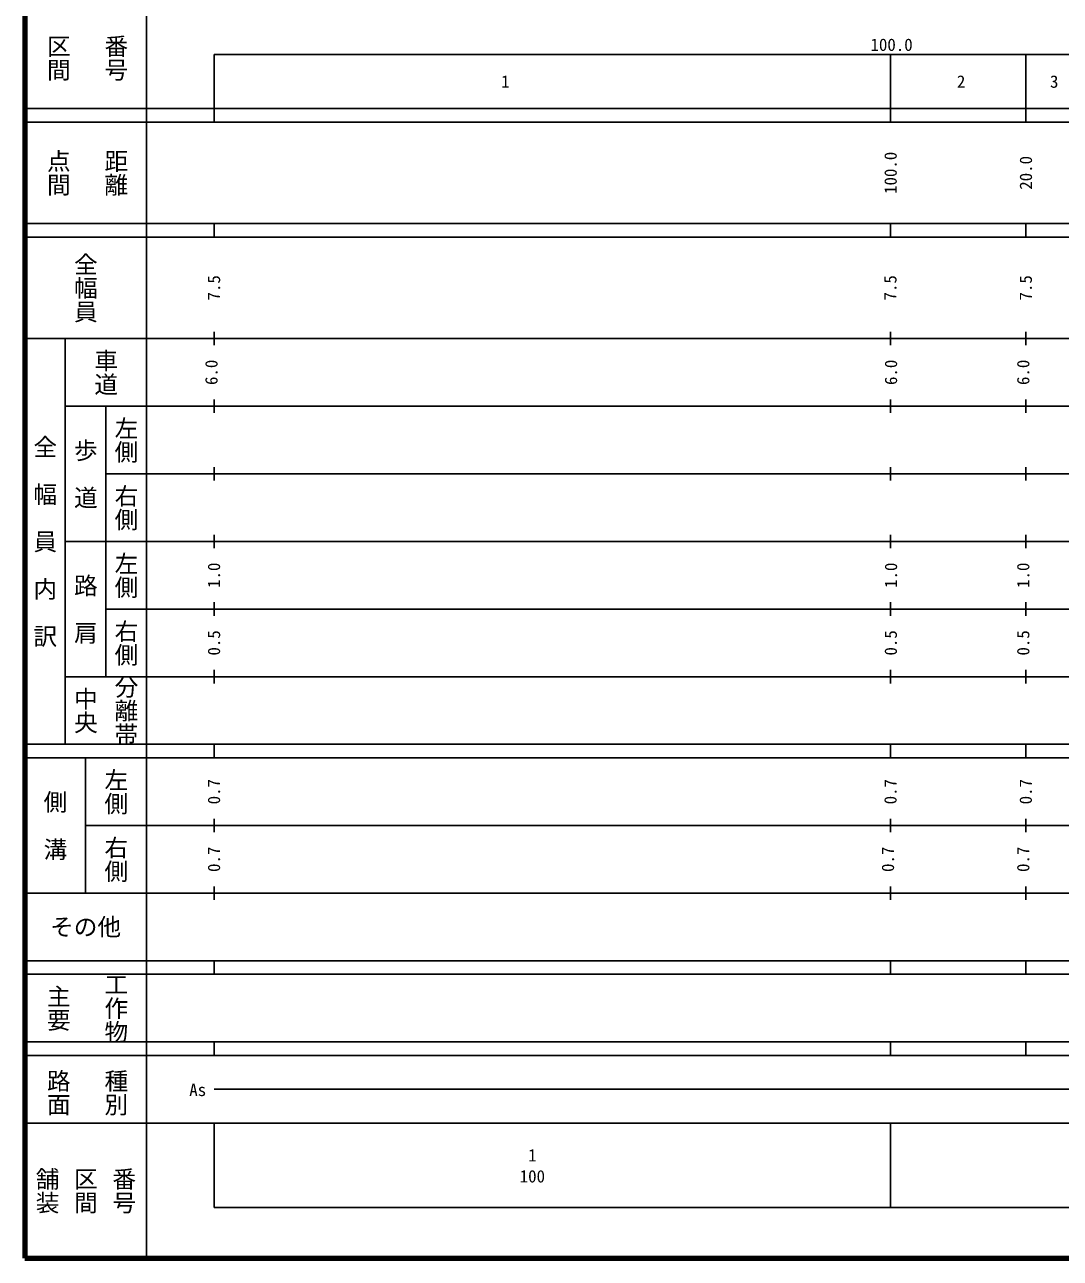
# Model space of a CAD drawing. Units: millimetres on the paper, enlarged 1000 times. Extents: x 40000 to 680000, y 20000 to 380000.
# Drawn here: x 40000 to 193101, y 20000 to 202409 of the extents above; entities that cross this region are included whole.
import ezdxf
from ezdxf.enums import TextEntityAlignment as Align

# ---------------------------------------------------------------- set-up
doc = ezdxf.new("R2010")
doc.units = ezdxf.units.MM
doc.header["$LTSCALE"] = 1000
doc.layers.add('M-TTL', color=2, linetype='Continuous', lineweight=140)
doc.layers.add('M-TTL-BAND', color=7, linetype='Continuous', lineweight=25)
doc.styles.add('@ＭＳ ゴシック', font='')
doc.styles.add('ＭＳ ゴシック', font='')
doc.styles.get('@ＭＳ ゴシック').set_extended_font_data('@MS Gothic')
doc.styles.get('ＭＳ ゴシック').set_extended_font_data('MS Gothic')

msp = doc.modelspace()

# ---------------------------------------------------------------- linework, layer by layer
at = {"layer": 'M-TTL'}
for p, q in [((40000, 380000), (40000, 20000)), ((40000, 20000), (680000, 20000))]:
    msp.add_line(p, q, dxfattribs=at)
at = {"layer": 'M-TTL-BAND'}
for p, q in [((58000, 370000), (58000, 20000)), ((579000, 198000), (68000, 198000)), ((68000, 198000), (68000, 188000)), ((168000, 198000), (168000, 188000)), ((188000, 198000), (188000, 188000)), ((40000, 190000), (58000, 190000)), ((579000, 190000), (58000, 190000)), ((40000, 188000), (58000, 188000)), ((579000, 188000), (58000, 188000)), ((40000, 173000), (58000, 173000)), ((579000, 173000), (58000, 173000)), ((68000, 171000), (68000, 173000)), ((168000, 171000), (168000, 173000)), ((188000, 173000), (188000, 171000)), ((40000, 171000), (58000, 171000)), ((579000, 171000), (58000, 171000)), ((68000, 155000), (68000, 157000)), ((168000, 155000), (168000, 157000)), ((188000, 157000), (188000, 155000)), ((40000, 156000), (58000, 156000)), ((46000, 96000), (46000, 156000)), ((579000, 156000), (58000, 156000)), ((46000, 146000), (58000, 146000)), ((52000, 146000), (52000, 106000)), ((579000, 146000), (58000, 146000)), ((68000, 145000), (68000, 147000)), ((168000, 145000), (168000, 147000)), ((188000, 147000), (188000, 145000)), ((68000, 135000), (68000, 137000)), ((168000, 135000), (168000, 137000)), ((188000, 137000), (188000, 135000)), ((52000, 136000), (58000, 136000)), ((579000, 136000), (58000, 136000)), ((46000, 126000), (58000, 126000)), ((579000, 126000), (58000, 126000)), ((68000, 125000), (68000, 127000)), ((168000, 125000), (168000, 127000)), ((188000, 127000), (188000, 125000)), ((68000, 115000), (68000, 117000)), ((168000, 115000), (168000, 117000)), ((188000, 117000), (188000, 115000)), ((52000, 116000), (58000, 116000)), ((579000, 116000), (58000, 116000)), ((46000, 106000), (58000, 106000)), ((579000, 106000), (58000, 106000)), ((68000, 105000), (68000, 107000)), ((168000, 105000), (168000, 107000)), ((188000, 107000), (188000, 105000)), ((40000, 96000), (58000, 96000)), ((579000, 96000), (58000, 96000)), ((68000, 94000), (68000, 96000)), ((168000, 94000), (168000, 96000)), ((188000, 96000), (188000, 94000)), ((40000, 94000), (58000, 94000)), ((49000, 94000), (49000, 74000)), ((579000, 94000), (58000, 94000)), ((49000, 84000), (58000, 84000)), ((579000, 84000), (58000, 84000)), ((68000, 83000), (68000, 85000)), ((168000, 83000), (168000, 85000)), ((188000, 85000), (188000, 83000)), ((68000, 73000), (68000, 75000)), ((168000, 73000), (168000, 75000)), ((188000, 75000), (188000, 73000)), ((40000, 74000), (58000, 74000)), ((579000, 74000), (58000, 74000)), ((40000, 64000), (58000, 64000)), ((579000, 64000), (58000, 64000)), ((68000, 62000), (68000, 64000)), ((168000, 62000), (168000, 64000)), ((188000, 64000), (188000, 62000)), ((40000, 62000), (58000, 62000)), ((579000, 62000), (58000, 62000)), ((40000, 52000), (58000, 52000)), ((579000, 52000), (58000, 52000)), ((68000, 50000), (68000, 52000)), ((168000, 50000), (168000, 52000)), ((188000, 52000), (188000, 50000)), ((40000, 50000), (58000, 50000)), ((579000, 50000), (58000, 50000)), ((556000, 45000), (68000, 45000)), ((40000, 40000), (58000, 40000)), ((579000, 40000), (58000, 40000)), ((68000, 40000), (68000, 27500)), ((168000, 40000), (168000, 27500)), ((579000, 27500), (68000, 27500))]:
    msp.add_line(p, q, dxfattribs=at)

# ---------------------------------------------------------------- texts
for s, height, rotation, style, p in [('番号', 2566, 270, '@ＭＳ ゴシック', (53500, 197500)), ('区間', 2566, 270, '@ＭＳ ゴシック', (45000, 197500)), ('点間', 2566, 270, '@ＭＳ ゴシック', (45000, 180500)), ('距離', 2566, 270, '@ＭＳ ゴシック', (53500, 180500)), ('100.0', 1833, 90, 'ＭＳ ゴシック', (168000, 180500)), ('20.0', 1833, 90, 'ＭＳ ゴシック', (188000, 180500)), ('全幅員', 2566, 270, '@ＭＳ ゴシック', (49000, 163500)), ('7.5', 1833, 90, 'ＭＳ ゴシック', (67975, 163500)), ('7.5', 1833, 90, 'ＭＳ ゴシック', (167966, 163500)), ('7.5', 1833, 90, 'ＭＳ ゴシック', (187980, 163500)), ('車道', 2566, 270, '@ＭＳ ゴシック', (52000, 151000)), ('6.0', 1833, 90, 'ＭＳ ゴシック', (67600, 151000)), ('6.0', 1833, 90, 'ＭＳ ゴシック', (168056, 151000)), ('6.0', 1833, 90, 'ＭＳ ゴシック', (187605, 151000)), ('左側', 2566, 270, '@ＭＳ ゴシック', (55000, 141000)), ('全\u3000幅\u3000員\u3000内\u3000訳', 2566, 270, '@ＭＳ ゴシック', (43000, 126000)), ('歩\u3000道', 2566, 270, '@ＭＳ ゴシック', (49000, 136000)), ('右側', 2566, 270, '@ＭＳ ゴシック', (55000, 131000)), ('左側', 2566, 270, '@ＭＳ ゴシック', (55000, 121000)), ('1.0', 1833, 90, 'ＭＳ ゴシック', (67975, 121000)), ('1.0', 1833, 90, 'ＭＳ ゴシック', (168056, 121000)), ('1.0', 1833, 90, 'ＭＳ ゴシック', (187605, 121000)), ('路\u3000肩', 2566, 270, '@ＭＳ ゴシック', (49000, 116000)), ('右側', 2566, 270, '@ＭＳ ゴシック', (55000, 111000)), ('0.5', 1833, 90, 'ＭＳ ゴシック', (67975, 111000)), ('0.5', 1833, 90, 'ＭＳ ゴシック', (168023, 111000)), ('0.5', 1833, 90, 'ＭＳ ゴシック', (187605, 111000)), ('分離帯', 2566, 270, '@ＭＳ ゴシック', (55000, 101000)), ('中央', 2566, 270, '@ＭＳ ゴシック', (49000, 101000)), ('左側', 2566, 270, '@ＭＳ ゴシック', (53500, 89000)), ('0.7', 1833, 90, 'ＭＳ ゴシック', (67975, 89000)), ('0.7', 1833, 90, 'ＭＳ ゴシック', (167980, 89000)), ('0.7', 1833, 90, 'ＭＳ ゴシック', (187980, 89000)), ('側\u3000溝', 2566, 270, '@ＭＳ ゴシック', (44500, 84000)), ('右側', 2566, 270, '@ＭＳ ゴシック', (53500, 79000)), ('0.7', 1833, 90, 'ＭＳ ゴシック', (67975, 79000)), ('0.7', 1833, 90, 'ＭＳ ゴシック', (167605, 79000)), ('0.7', 1833, 90, 'ＭＳ ゴシック', (187605, 79000)), ('主要', 2566, 270, '@ＭＳ ゴシック', (45000, 57000)), ('工作物', 2566, 270, '@ＭＳ ゴシック', (53500, 57000)), ('路面', 2566, 270, '@ＭＳ ゴシック', (45000, 44500)), ('種別', 2566, 270, '@ＭＳ ゴシック', (53500, 44500)), ('舗装', 2566, 270, '@ＭＳ ゴシック', (43333, 30000)), ('区間', 2566, 270, '@ＭＳ ゴシック', (49000, 30000)), ('番号', 2566, 270, '@ＭＳ ゴシック', (54667, 30000))]:
    msp.add_text(s, height=height, rotation=rotation, dxfattribs=dict(at, style=style)).set_placement(p, align=Align.MIDDLE_CENTER)
at = {"layer": 'M-TTL-BAND', "style": 'ＭＳ ゴシック'}
for s, height, p in [('100.0', 1833, (168156, 199445)), ('1', 1833, (111058, 194000)), ('2', 1833, (178432, 194000)), ('3', 1833, (192195, 194000)), ('その他', 2566, (49000, 69000)), ('As', 1833, (65579, 44907)), ('1', 1833, (115051, 35238)), ('100', 1833, (115051, 32131))]:
    msp.add_text(s, height=height, dxfattribs=at).set_placement(p, align=Align.MIDDLE_CENTER)

doc.saveas('drawing.dxf')
